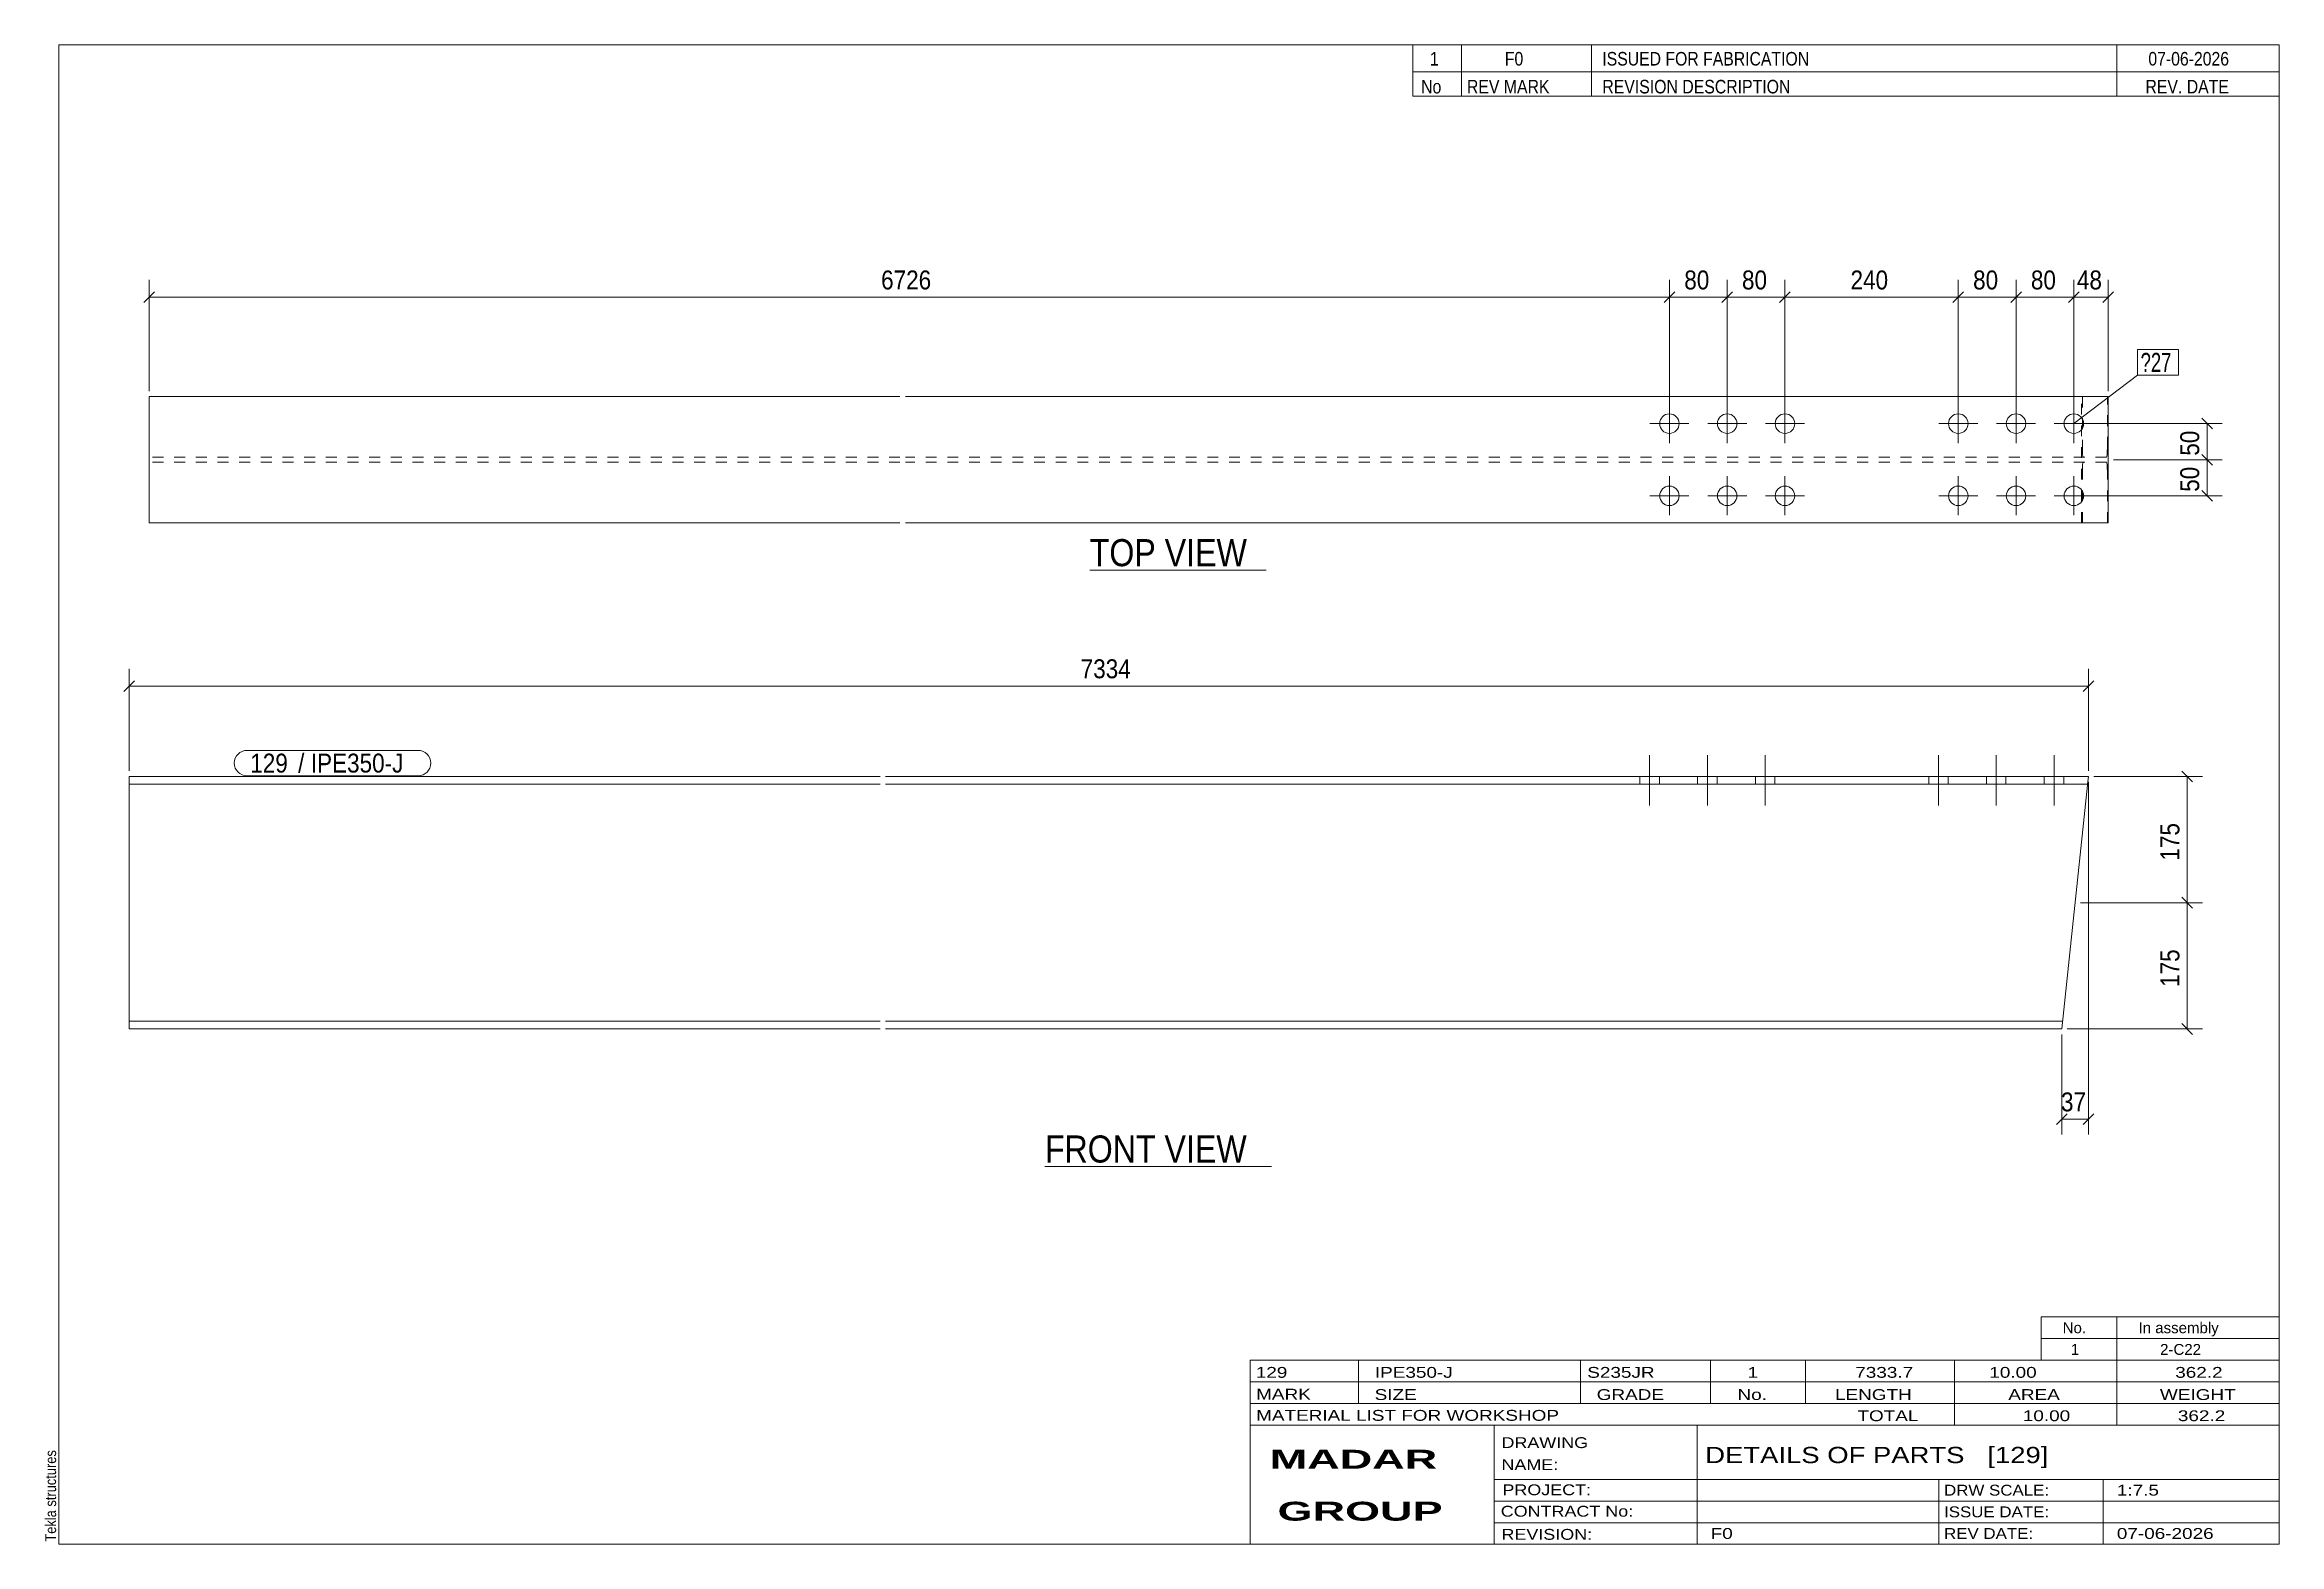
# Model space of a CAD drawing. Header units: millimetres. Extents: x 2 to 415, y 5 to 282.
import ezdxf

# ---------------------------------------------------------------- set-up
doc = ezdxf.new("R2010")
doc.units = ezdxf.units.MM
doc.linetypes.add('XKITLINE00', pattern=[0])
doc.linetypes.add('XKITLINE02', pattern=[4, 2, -2])
for name, color, linetype, lineweight in [('Bolt', 3, 'Continuous', 0), ('BoltMark', 7, 'Continuous', 0), ('Dimensions', 7, 'Continuous', 0), ('DrawingSheet', 5, 'Continuous', 0), ('OtherObjectType', 7, 'Continuous', 0), ('Part', 2, 'Continuous', 0), ('PartMark', 7, 'Continuous', 0)]:
    doc.layers.add(name, color=color, linetype=linetype, lineweight=lineweight)
doc.styles.add('ARIAL', font='ARIAL.TTF')
doc.styles.add('ARIAL_BOLD', font='ARIALBD.TTF')
doc.styles.add('ARIAL_NARROW', font='ARIALN.TTF')

# ---------------------------------------------------------------- blocks, each defined once
blk = doc.blocks.new('*A1')
at = {"layer": 'Bolt', "color": 3, "linetype": 'XKITLINE00', "lineweight": 0}
for p, q in [((298.73, 141.45), (298.73, 150.79)), ((298.73, 141.45), (298.73, 150.79)), ((309.4, 141.45), (309.4, 150.79)), ((309.4, 141.45), (309.4, 150.79)), ((320.07, 141.45), (320.07, 150.79)), ((320.07, 141.45), (320.07, 150.79)), ((352.07, 141.45), (352.07, 150.79)), ((352.07, 141.45), (352.07, 150.79)), ((362.73, 141.45), (362.73, 150.79)), ((362.73, 141.45), (362.73, 150.79)), ((373.4, 141.45), (373.4, 150.79)), ((373.4, 141.45), (373.4, 150.79)), ((296.93, 146.85), (296.93, 145.39)), ((296.93, 146.85), (296.93, 145.39)), ((300.53, 146.85), (300.53, 145.39)), ((300.53, 146.85), (300.53, 145.39)), ((307.6, 146.85), (307.6, 145.39)), ((307.6, 146.85), (307.6, 145.39)), ((311.2, 146.85), (311.2, 145.39)), ((311.2, 146.85), (311.2, 145.39)), ((318.27, 146.85), (318.27, 145.39)), ((318.27, 146.85), (318.27, 145.39)), ((321.87, 146.85), (321.87, 145.39)), ((321.87, 146.85), (321.87, 145.39)), ((350.27, 146.85), (350.27, 145.39)), ((350.27, 146.85), (350.27, 145.39)), ((353.87, 146.85), (353.87, 145.39)), ((353.87, 146.85), (353.87, 145.39)), ((360.93, 146.85), (360.93, 145.39)), ((360.93, 146.85), (360.93, 145.39)), ((364.53, 146.85), (364.53, 145.39)), ((364.53, 146.85), (364.53, 145.39)), ((371.6, 146.85), (371.6, 145.39)), ((371.6, 146.85), (371.6, 145.39)), ((375.2, 146.85), (375.2, 145.39)), ((375.2, 146.85), (375.2, 145.39))]:
    blk.add_line(p, q, dxfattribs=at)
blk = doc.blocks.new('*A2')
at = {"layer": 'Part', "color": 2, "linetype": 'XKITLINE00', "lineweight": 0}
for p, q in [((18, 100.19), (18, 146.85)), ((18, 146.85), (156.67, 146.85)), ((156.67, 145.39), (18, 145.39)), ((157.67, 146.85), (379.75, 146.85)), ((379.6, 145.39), (157.67, 145.39)), ((379.58, 145.25), (374.83, 100.19)), ((379.6, 145.39), (379.58, 145.25)), ((379.75, 146.85), (379.6, 145.39)), ((156.67, 101.65), (18, 101.65)), ((156.67, 100.19), (18, 100.19)), ((374.98, 101.65), (157.67, 101.65)), ((374.83, 100.19), (157.67, 100.19))]:
    blk.add_line(p, q, dxfattribs=at)
at = {"layer": 'Part', "color": 7, "linetype": 'XKITLINE02', "lineweight": 0}
blk.add_line((375, 101.79), (374.98, 101.65), dxfattribs=at)
blk = doc.blocks.new('*A3')
at = {"layer": 'Bolt', "color": 3, "linetype": 'XKITLINE00', "lineweight": 0}
for p, q in [((302.39, 215.61), (302.39, 208.41)), ((313.06, 215.61), (313.06, 208.41)), ((323.72, 215.61), (323.72, 208.41)), ((355.72, 215.61), (355.72, 208.41)), ((366.39, 215.61), (366.39, 208.41)), ((377.06, 215.61), (377.06, 208.41)), ((298.79, 212.01), (305.99, 212.01)), ((309.46, 212.01), (316.66, 212.01)), ((320.12, 212.01), (327.32, 212.01)), ((352.12, 212.01), (359.32, 212.01)), ((362.79, 212.01), (369.99, 212.01)), ((373.46, 212.01), (380.66, 212.01)), ((302.39, 202.27), (302.39, 195.07)), ((313.06, 202.27), (313.06, 195.07)), ((323.72, 202.27), (323.72, 195.07)), ((355.72, 202.27), (355.72, 195.07)), ((366.39, 202.27), (366.39, 195.07)), ((377.06, 202.27), (377.06, 195.07)), ((298.79, 198.67), (305.99, 198.67)), ((309.46, 198.67), (316.66, 198.67)), ((320.12, 198.67), (327.32, 198.67)), ((352.12, 198.67), (359.32, 198.67)), ((362.79, 198.67), (369.99, 198.67)), ((373.46, 198.67), (380.66, 198.67))]:
    blk.add_line(p, q, dxfattribs=at)
for centre in [(302.39, 212.01), (313.06, 212.01), (323.72, 212.01), (355.72, 212.01), (366.39, 212.01), (377.06, 212.01), (302.39, 198.67), (313.06, 198.67), (323.72, 198.67), (355.72, 198.67), (366.39, 198.67), (377.06, 198.67)]:
    blk.add_circle(centre, 1.8, dxfattribs=at)
blk = doc.blocks.new('*A4')
at = {"layer": 'Part', "color": 2, "linetype": 'XKITLINE00', "lineweight": 0}
for p, q in [((21.66, 193.67), (21.66, 217.01)), ((160.32, 217.01), (21.66, 217.01)), ((383.41, 217.01), (161.32, 217.01)), ((383.41, 193.67), (383.41, 217.01)), ((21.66, 193.67), (160.32, 193.67)), ((161.32, 193.67), (383.41, 193.67))]:
    blk.add_line(p, q, dxfattribs=at)
at = {"layer": 'Part', "color": 7, "linetype": 'XKITLINE02', "lineweight": 0}
for p, q in [((378.48, 193.67), (378.48, 217.01)), ((378.64, 217.01), (378.64, 207.54)), ((383.25, 207.54), (383.25, 217.01)), ((378.64, 207.54), (378.65, 206.88)), ((378.65, 206.88), (378.69, 206.31)), ((378.69, 206.31), (378.75, 205.94)), ((383.14, 205.94), (383.2, 206.31)), ((383.2, 206.31), (383.24, 206.88)), ((383.24, 206.88), (383.25, 207.54)), ((160.32, 205.81), (21.66, 205.81)), ((160.32, 204.87), (21.66, 204.87)), ((383.07, 205.81), (161.32, 205.81)), ((383.07, 204.87), (161.32, 204.87)), ((378.65, 203.8), (378.64, 203.14)), ((378.64, 193.67), (378.64, 203.14)), ((378.69, 204.37), (378.65, 203.8)), ((378.75, 204.74), (378.69, 204.37)), ((378.75, 205.94), (378.82, 205.81)), ((378.82, 204.87), (378.75, 204.74)), ((383.07, 205.81), (383.14, 205.94)), ((383.14, 204.74), (383.07, 204.87)), ((383.2, 204.37), (383.14, 204.74)), ((383.24, 203.8), (383.2, 204.37)), ((383.25, 203.14), (383.24, 203.8)), ((383.25, 193.67), (383.25, 203.14))]:
    blk.add_line(p, q, dxfattribs=at)
blk = doc.blocks.new('*A5')
at = {"layer": 'DrawingSheet', "color": 5, "linetype": 'XKITLINE00', "lineweight": 0}
for p, q in [((415, 282), (5, 282)), ((5, 282), (5, 5)), ((415, 5), (415, 282)), ((5, 5), (415, 5))]:
    blk.add_line(p, q, dxfattribs=at)
at = {"layer": 'DrawingSheet', "color": 5, "style": 'ARIAL', "width": 0.85}
blk.add_text('Tekla structures', height=2, rotation=90, dxfattribs=at).set_placement((4.5, 5.5))
blk = doc.blocks.new('*A6')
at = {"layer": 'OtherObjectType', "color": 7, "linetype": 'XKITLINE00', "lineweight": 0}
for p, q in [((371, 47), (415, 47)), ((371, 43), (371, 47)), ((385, 43), (385, 47)), ((415, 43), (415, 47)), ((371, 43), (415, 43)), ((371, 39), (371, 43)), ((385, 39), (385, 43)), ((415, 39), (415, 43)), ((371, 39), (415, 39))]:
    blk.add_line(p, q, dxfattribs=at)
at = {"layer": 'OtherObjectType', "color": 7, "style": 'ARIAL_NARROW', "width": 1.211571}
for s, p in [('No.', (375, 44)), ('In assembly', (389, 44)), ('1', (376.5, 40)), ('2-C22', (392.99, 40))]:
    blk.add_text(s, height=2, dxfattribs=at).set_placement(p)
blk = doc.blocks.new('*A7')
at = {"layer": 'OtherObjectType', "color": 7, "linetype": 'XKITLINE00', "lineweight": 0}
for p, q in [((255, 282), (415, 282)), ((415, 282), (255, 282)), ((255, 282), (255, 277)), ((264, 282), (264, 277)), ((288, 282), (288, 277)), ((385, 282), (385, 277)), ((415, 282), (415, 277)), ((255, 277), (415, 277)), ((255, 277), (255, 272.5)), ((255, 277), (415, 277)), ((264, 277), (264, 272.5)), ((288, 277), (288, 272.5)), ((385, 277), (385, 272.5)), ((415, 277), (415, 272.5)), ((415, 272.5), (255, 272.5))]:
    blk.add_line(p, q, dxfattribs=at)
at = {"layer": 'OtherObjectType', "color": 7, "style": 'ARIAL_NARROW'}
for s, width, p in [('1', 1.017001, (258.16, 278.15)), ('F0', 1.017001, (272, 278.15)), ('ISSUED FOR FABRICATION', 1.017001, (290, 278.15)), ('07-06-2026', 1.017001, (390.82, 278.15)), ('No', 1.02, (256.54, 273)), ('REV MARK', 1.02, (265, 273)), ('REVISION DESCRIPTION', 1.02, (290, 273)), ('REV. DATE', 1.02, (390.28, 273))]:
    blk.add_text(s, height=2.5, dxfattribs=dict(at, width=width)).set_placement(p)
blk = doc.blocks.new('*A8')
at = {"layer": 'OtherObjectType', "color": 7, "linetype": 'XKITLINE00', "lineweight": 0}
for p, q in [((225, 39), (415, 39)), ((225, 39), (225, 35)), ((225, 39), (415, 39)), ((245, 35), (245, 39)), ((286, 35), (286, 39)), ((310, 35), (310, 39)), ((327.5, 35), (327.5, 39)), ((355, 35), (355, 39)), ((385, 35), (385, 39)), ((415, 35), (415, 39)), ((225, 35), (415, 35)), ((225, 35), (225, 5)), ((225, 35), (415, 35)), ((245, 31), (245, 35)), ((286, 31), (286, 35)), ((310, 31), (310, 35)), ((327.5, 31), (327.5, 35)), ((355, 31), (355, 35)), ((385, 31), (385, 35)), ((415, 31), (415, 35)), ((225, 31), (415, 31)), ((355, 27), (355, 31)), ((385, 27), (385, 31)), ((415, 27), (415, 31)), ((225, 27), (415, 27)), ((270, 21), (270, 27)), ((307.5, 17), (307.5, 27)), ((415, 21), (415, 27)), ((270, 21), (270, 5)), ((415, 17), (415, 21)), ((270, 17), (415, 17)), ((307.5, 5), (307.5, 17)), ((352.16, 13), (352.16, 17)), ((382.5, 5), (382.5, 17)), ((415, 13), (415, 17)), ((270, 13), (415, 13)), ((352.16, 5), (352.16, 13)), ((415, 9), (415, 13)), ((270, 9), (415, 9)), ((415, 5), (415, 9)), ((225, 5), (415, 5)), ((262.5, 5), (415, 5))]:
    blk.add_line(p, q, dxfattribs=at)
at = {"layer": 'OtherObjectType', "color": 7, "style": 'ARIAL_NARROW'}
for s, height, width, p in [('129', 2, 1.525501, (226.01, 35.76)), ('IPE350-J', 2, 1.525501, (248, 35.76)), ('S235JR', 2, 1.525501, (287.22, 35.76)), ('1', 2, 1.525501, (316.82, 35.76)), ('7333.7', 2, 1.525501, (336.7, 35.76)), ('10.00', 2, 1.525501, (361.45, 35.76)), ('362.2', 2, 1.525501, (395.78, 35.76)), ('MARK', 2, 1.525501, (226.08, 31.73)), ('SIZE', 2, 1.525501, (247.96, 31.66)), ('GRADE', 2, 1.525501, (288.96, 31.66)), ('No.', 2, 1.525501, (314.96, 31.66)), ('LENGTH', 2, 1.525501, (332.96, 31.66)), ('AREA', 2, 1.525501, (364.96, 31.66)), ('WEIGHT', 2, 1.525501, (392.96, 31.66)), ('MATERIAL LIST FOR WORKSHOP', 2, 1.525501, (226.08, 27.82)), ('TOTAL', 2, 1.525501, (337.1, 27.75)), ('10.00', 2, 1.525501, (367.64, 27.75)), ('362.2', 2, 1.525501, (396.27, 27.75)), ('DRAWING', 2, 1.445, (271.38, 22.78)), ('NAME:', 2, 1.445, (271.38, 18.72)), ('DETAILS OF PARTS   [129]', 3, 1.474651, (309, 20)), ('PROJECT:', 2, 1.445, (271.55, 14.07)), ('DRW SCALE:', 2, 1.36, (353.1, 14)), ('1:7.5', 2, 1.525501, (385, 14)), ('CONTRACT No:', 2, 1.445, (271.25, 10.11)), ('ISSUE DATE:', 2, 1.36, (353.1, 10)), ('REVISION:', 2, 1.445, (271.38, 5.84)), ('F0', 2, 1.525501, (310, 6)), ('REV DATE:', 2, 1.36, (353.1, 6)), ('07-06-2026', 2, 1.525501, (385, 6))]:
    blk.add_text(s, height=height, dxfattribs=dict(at, width=width)).set_placement(p)
at = {"layer": 'OtherObjectType', "color": 1, "style": 'ARIAL_BOLD', "width": 1.7}
for s, p in [('MADAR ', (228.58, 18.97)), ('GROUP', (230.03, 9.37))]:
    blk.add_text(s, height=3.5, dxfattribs=at).set_placement(p)
blk = doc.blocks.new('*A9')
at = {"layer": 'Dimensions', "color": 7, "linetype": 'XKITLINE00', "lineweight": 0}
for p, q in [((397.01, 124.51), (398.99, 122.53)), ((378.29, 123.52), (400.8, 123.52)), ((398, 100.19), (398, 123.52)), ((375.83, 100.19), (400.8, 100.19)), ((397.01, 101.18), (398.99, 99.2))]:
    blk.add_line(p, q, dxfattribs=at)
at = {"layer": 'Dimensions', "color": 3}
for p in [(398, 123.52), (398, 100.19)]:
    blk.add_point(p, dxfattribs=at)
at = {"layer": 'Dimensions', "color": 3, "style": 'ARIAL', "width": 0.85}
blk.add_text('175', height=3.5, rotation=90.0002, dxfattribs=at).set_placement((396.55, 107.96))
blk = doc.blocks.new('*A10')
at = {"layer": 'Dimensions', "color": 7, "linetype": 'XKITLINE00', "lineweight": 0}
for p, q in [((380.75, 146.85), (400.8, 146.85)), ((397.01, 147.84), (398.99, 145.86)), ((398, 123.52), (398, 146.85)), ((397.01, 124.51), (398.99, 122.53)), ((378.29, 123.52), (400.8, 123.52))]:
    blk.add_line(p, q, dxfattribs=at)
at = {"layer": 'Dimensions', "color": 3}
for p in [(398, 146.85), (398, 123.52)]:
    blk.add_point(p, dxfattribs=at)
at = {"layer": 'Dimensions', "color": 3, "style": 'ARIAL', "width": 0.85}
blk.add_text('175', height=3.5, rotation=90.0002, dxfattribs=at).set_placement((396.55, 131.29))
blk = doc.blocks.new('*A11')
at = {"layer": 'Dimensions', "color": 7, "linetype": 'XKITLINE00', "lineweight": 0}
for p, q in [((18, 147.85), (18, 166.72)), ((379.75, 147.85), (379.75, 166.72)), ((18.99, 164.51), (17.01, 162.53)), ((18, 163.52), (379.75, 163.52)), ((380.74, 164.51), (378.76, 162.53))]:
    blk.add_line(p, q, dxfattribs=at)
at = {"layer": 'Dimensions', "color": 3}
for p in [(18, 163.52), (379.75, 163.52)]:
    blk.add_point(p, dxfattribs=at)
at = {"layer": 'Dimensions', "color": 3, "style": 'ARIAL', "width": 0.85}
blk.add_text('7334', height=3.5, dxfattribs=at).set_placement((193.68, 164.97))
blk = doc.blocks.new('*A12')
at = {"layer": 'Dimensions', "color": 7, "linetype": 'XKITLINE00', "lineweight": 0}
for p, q in [((379.75, 145.85), (379.75, 80.72)), ((374.83, 99.19), (374.83, 80.72)), ((375.82, 84.51), (373.84, 82.53)), ((374.83, 83.52), (379.75, 83.52)), ((380.74, 84.51), (378.76, 82.53))]:
    blk.add_line(p, q, dxfattribs=at)
at = {"layer": 'Dimensions', "color": 3}
for p in [(374.83, 83.52), (379.75, 83.52)]:
    blk.add_point(p, dxfattribs=at)
at = {"layer": 'Dimensions', "color": 3, "style": 'ARIAL', "width": 0.85}
blk.add_text('37', height=3.5, dxfattribs=at).set_placement((374.69, 84.97))
blk = doc.blocks.new('*A13')
at = {"layer": 'PartMark', "color": 7, "linetype": 'XKITLINE00', "lineweight": 0}
for p, q in [((39.75, 151.65), (71.34, 151.65)), ((39.75, 146.95), (71.34, 146.95))]:
    blk.add_line(p, q, dxfattribs=at)
for centre, start, end in [((39.75, 149.3), 90, 270), ((71.34, 149.3), 270, 90)]:
    blk.add_arc(centre, 2.35, start, end, dxfattribs=at)
at = {"layer": 'PartMark', "color": 1, "style": 'ARIAL', "width": 0.85}
blk.add_text('129', height=3.5, dxfattribs=at).set_placement((40.35, 147.55))
at = {"layer": 'PartMark', "color": 3, "style": 'ARIAL', "width": 0.85}
for s, p in [('/', (49.19, 147.55)), ('IPE350-J', (51.53, 147.55))]:
    blk.add_text(s, height=3.5, dxfattribs=at).set_placement(p)
blk = doc.blocks.new('*A14')
at = {"layer": 'OtherObjectType', "color": 7, "linetype": 'XKITLINE00', "lineweight": 0}
blk.add_line((187.07, 74.77), (228.93, 74.77), dxfattribs=at)
at = {"layer": 'OtherObjectType', "color": 3, "style": 'ARIAL', "width": 0.85}
blk.add_text('FRONT VIEW', height=5, dxfattribs=at).set_placement((187.07, 75.52))
blk = doc.blocks.new('*A15')
at = {"layer": 'Dimensions', "color": 7, "linetype": 'XKITLINE00', "lineweight": 0}
for p, q in [((400.67, 206.33), (402.65, 204.35)), ((384.41, 205.34), (404.46, 205.34)), ((401.66, 198.67), (401.66, 205.34)), ((378.06, 198.67), (404.46, 198.67)), ((400.67, 199.66), (402.65, 197.68))]:
    blk.add_line(p, q, dxfattribs=at)
at = {"layer": 'Dimensions', "color": 3}
for p in [(401.66, 205.34), (401.66, 198.67)]:
    blk.add_point(p, dxfattribs=at)
at = {"layer": 'Dimensions', "color": 3, "style": 'ARIAL', "width": 0.85}
blk.add_text('50', height=3.5, rotation=90.0002, dxfattribs=at).set_placement((400.21, 199.41))
blk = doc.blocks.new('*A16')
at = {"layer": 'Dimensions', "color": 7, "linetype": 'XKITLINE00', "lineweight": 0}
for p, q in [((378.06, 212.01), (404.46, 212.01)), ((400.67, 213), (402.65, 211.02)), ((401.66, 205.34), (401.66, 212.01)), ((400.67, 206.33), (402.65, 204.35)), ((384.41, 205.34), (404.46, 205.34))]:
    blk.add_line(p, q, dxfattribs=at)
at = {"layer": 'Dimensions', "color": 3}
for p in [(401.66, 212.01), (401.66, 205.34)]:
    blk.add_point(p, dxfattribs=at)
at = {"layer": 'Dimensions', "color": 3, "style": 'ARIAL', "width": 0.85}
blk.add_text('50', height=3.5, rotation=90.0002, dxfattribs=at).set_placement((400.21, 206.08))
blk = doc.blocks.new('*A17')
at = {"layer": 'Dimensions', "color": 7, "linetype": 'XKITLINE00', "lineweight": 0}
for p, q in [((22.65, 236.33), (20.67, 234.35)), ((21.66, 218.01), (21.66, 238.54)), ((21.66, 235.34), (302.39, 235.34)), ((303.38, 236.33), (301.4, 234.35)), ((302.39, 213.01), (302.39, 238.54))]:
    blk.add_line(p, q, dxfattribs=at)
at = {"layer": 'Dimensions', "color": 3}
for p in [(21.66, 235.34), (302.39, 235.34)]:
    blk.add_point(p, dxfattribs=at)
at = {"layer": 'Dimensions', "color": 3, "style": 'ARIAL', "width": 0.85}
blk.add_text('6726', height=3.5, dxfattribs=at).set_placement((156.83, 236.79))
blk = doc.blocks.new('*A18')
at = {"layer": 'Dimensions', "color": 7, "linetype": 'XKITLINE00', "lineweight": 0}
for p, q in [((303.38, 236.33), (301.4, 234.35)), ((302.39, 213.01), (302.39, 238.54)), ((302.39, 235.34), (313.06, 235.34)), ((314.05, 236.33), (312.07, 234.35)), ((313.06, 213.01), (313.06, 238.54))]:
    blk.add_line(p, q, dxfattribs=at)
at = {"layer": 'Dimensions', "color": 3}
for p in [(302.39, 235.34), (313.06, 235.34)]:
    blk.add_point(p, dxfattribs=at)
at = {"layer": 'Dimensions', "color": 3, "style": 'ARIAL', "width": 0.85}
blk.add_text('80', height=3.5, dxfattribs=at).set_placement((305.13, 236.79))
blk = doc.blocks.new('*A19')
at = {"layer": 'Dimensions', "color": 7, "linetype": 'XKITLINE00', "lineweight": 0}
for p, q in [((314.05, 236.33), (312.07, 234.35)), ((313.06, 213.01), (313.06, 238.54)), ((313.06, 235.34), (323.72, 235.34)), ((324.71, 236.33), (322.73, 234.35)), ((323.72, 213.01), (323.72, 238.54))]:
    blk.add_line(p, q, dxfattribs=at)
at = {"layer": 'Dimensions', "color": 3}
for p in [(313.06, 235.34), (323.72, 235.34)]:
    blk.add_point(p, dxfattribs=at)
at = {"layer": 'Dimensions', "color": 3, "style": 'ARIAL', "width": 0.85}
blk.add_text('80', height=3.5, dxfattribs=at).set_placement((315.79, 236.79))
blk = doc.blocks.new('*A20')
at = {"layer": 'Dimensions', "color": 7, "linetype": 'XKITLINE00', "lineweight": 0}
for p, q in [((324.71, 236.33), (322.73, 234.35)), ((323.72, 213.01), (323.72, 238.54)), ((323.72, 235.34), (355.72, 235.34)), ((356.71, 236.33), (354.73, 234.35)), ((355.72, 213.01), (355.72, 238.54))]:
    blk.add_line(p, q, dxfattribs=at)
at = {"layer": 'Dimensions', "color": 3}
for p in [(323.72, 235.34), (355.72, 235.34)]:
    blk.add_point(p, dxfattribs=at)
at = {"layer": 'Dimensions', "color": 3, "style": 'ARIAL', "width": 0.85}
blk.add_text('240', height=3.5, dxfattribs=at).set_placement((335.83, 236.79))
blk = doc.blocks.new('*A21')
at = {"layer": 'Dimensions', "color": 7, "linetype": 'XKITLINE00', "lineweight": 0}
for p, q in [((356.71, 236.33), (354.73, 234.35)), ((355.72, 213.01), (355.72, 238.54)), ((355.72, 235.34), (366.39, 235.34)), ((367.38, 236.33), (365.4, 234.35)), ((366.39, 213.01), (366.39, 238.54))]:
    blk.add_line(p, q, dxfattribs=at)
at = {"layer": 'Dimensions', "color": 3}
for p in [(355.72, 235.34), (366.39, 235.34)]:
    blk.add_point(p, dxfattribs=at)
at = {"layer": 'Dimensions', "color": 3, "style": 'ARIAL', "width": 0.85}
blk.add_text('80', height=3.5, dxfattribs=at).set_placement((358.46, 236.79))
blk = doc.blocks.new('*A22')
at = {"layer": 'Dimensions', "color": 7, "linetype": 'XKITLINE00', "lineweight": 0}
for p, q in [((367.38, 236.33), (365.4, 234.35)), ((366.39, 213.01), (366.39, 238.54)), ((366.39, 235.34), (377.06, 235.34)), ((378.05, 236.33), (376.07, 234.35)), ((377.06, 213.01), (377.06, 238.54))]:
    blk.add_line(p, q, dxfattribs=at)
at = {"layer": 'Dimensions', "color": 3}
for p in [(366.39, 235.34), (377.06, 235.34)]:
    blk.add_point(p, dxfattribs=at)
at = {"layer": 'Dimensions', "color": 3, "style": 'ARIAL', "width": 0.85}
blk.add_text('80', height=3.5, dxfattribs=at).set_placement((369.13, 236.79))
blk = doc.blocks.new('*A23')
at = {"layer": 'Dimensions', "color": 7, "linetype": 'XKITLINE00', "lineweight": 0}
for p, q in [((378.05, 236.33), (376.07, 234.35)), ((377.06, 213.01), (377.06, 238.54)), ((377.06, 235.34), (383.41, 235.34)), ((384.4, 236.33), (382.42, 234.35)), ((383.41, 218.01), (383.41, 238.54))]:
    blk.add_line(p, q, dxfattribs=at)
at = {"layer": 'Dimensions', "color": 3}
for p in [(377.06, 235.34), (383.41, 235.34)]:
    blk.add_point(p, dxfattribs=at)
at = {"layer": 'Dimensions', "color": 3, "style": 'ARIAL', "width": 0.85}
blk.add_text('48', height=3.5, dxfattribs=at).set_placement((377.63, 236.79))
blk = doc.blocks.new('*A24')
at = {"layer": 'BoltMark', "color": 7, "linetype": 'XKITLINE00', "lineweight": 0}
for p, q in [((388.79, 225.67), (396.38, 225.67)), ((388.79, 220.97), (388.79, 225.67)), ((396.38, 220.97), (396.38, 225.67)), ((377.06, 212.01), (388.79, 220.97)), ((388.79, 220.97), (396.38, 220.97))]:
    blk.add_line(p, q, dxfattribs=at)
at = {"layer": 'BoltMark', "color": 3, "style": 'ARIAL_NARROW', "width": 0.85}
blk.add_text('?27', height=3.5, dxfattribs=at).set_placement((389.39, 221.57))
blk = doc.blocks.new('*A25')
at = {"layer": 'OtherObjectType', "color": 7, "linetype": 'XKITLINE00', "lineweight": 0}
blk.add_line((195.35, 184.92), (227.96, 184.92), dxfattribs=at)
at = {"layer": 'OtherObjectType', "color": 3, "style": 'ARIAL', "width": 0.85}
blk.add_text('TOP VIEW', height=5, dxfattribs=at).set_placement((195.35, 185.67))

msp = doc.modelspace()

# ---------------------------------------------------------------- block references
at = {"lineweight": 0}
for name in ['*A5', '*A7', '*A17', '*A18', '*A19', '*A20', '*A21', '*A22', '*A23', '*A24', '*A4', '*A3', '*A16', '*A15', '*A25', '*A11', '*A13', '*A1', '*A2', '*A12', '*A10', '*A9', '*A14', '*A6', '*A8']:
    msp.add_blockref(name, (0, 0), dxfattribs=at)

doc.saveas('drawing.dxf')
